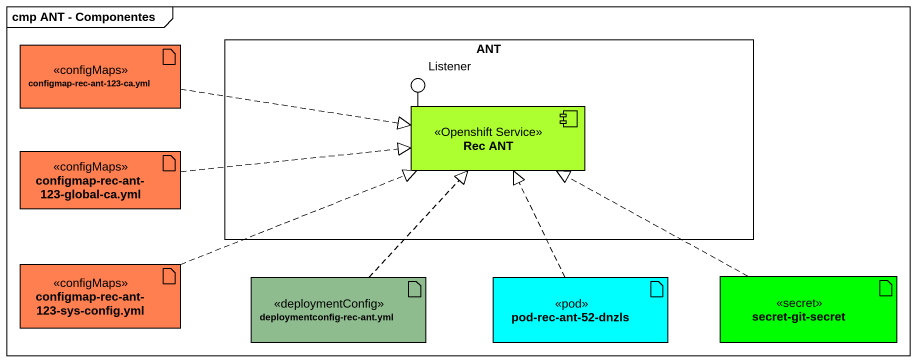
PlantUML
@startuml
mainframe cmp ANT - Componentes
artifact "configmap-rec-ant-123-ca.yml" as configmap_rec_ant_123_ca_yml <<configMaps>> #FF7F50
rectangle ANT {
  component "Rec ANT" as Rec_ANT <<Openshift Service>> #ADFF2F
}
() Listener
artifact "configmap-rec-ant-123-global-ca.yml" as configmap_rec_ant_123 <<configMaps>> #FF7F50
artifact "configmap-rec-ant-123-sys-config.yml" as configmap_rec_ant_123_sys <<configMaps>> #FF7F50
artifact "deploymentconfig-rec-ant.yml" as deploymentconfig_rec_ant_yml <<deploymentConfig>> #8FBC8F
artifact "pod-rec-ant-52-dnzls" as pod_rec_ant_52_dnzls <<pod>> #00FFFF
artifact "secret-git-secret" as secret_git_secret <<secret>> #00FF00
Rec_ANT -up- Listener
configmap_rec_ant_123_ca_yml .right.|> Rec_ANT
configmap_rec_ant_123 .right.|> Rec_ANT
configmap_rec_ant_123_sys .right.|> Rec_ANT
deploymentconfig_rec_ant_yml .up.|> Rec_ANT
pod_rec_ant_52_dnzls .up.|> Rec_ANT
secret_git_secret .left.|> Rec_ANT
@enduml
